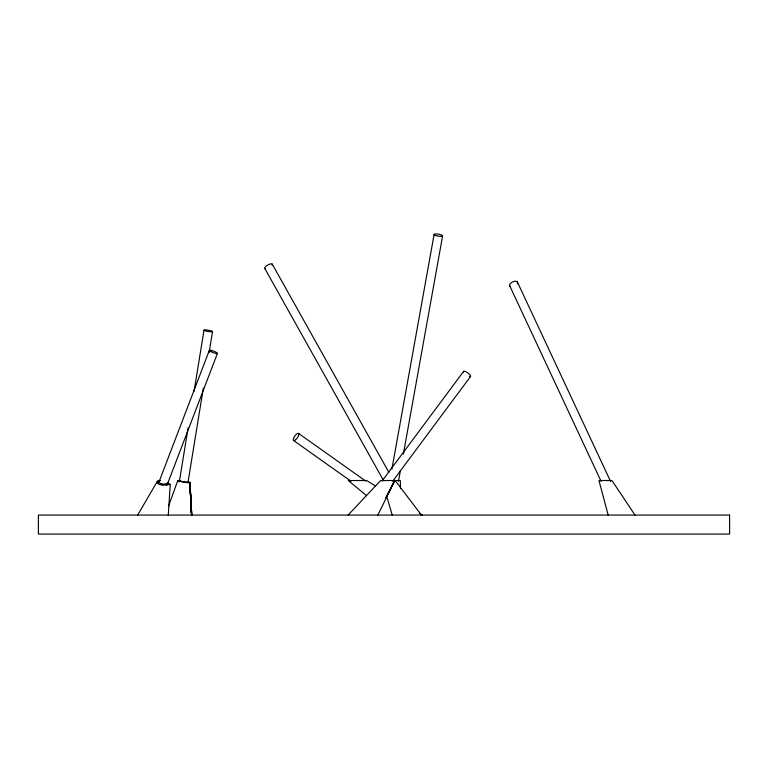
<?xml version="1.0" encoding="UTF-8"?>
<svg xmlns="http://www.w3.org/2000/svg" width="768" height="768" viewBox="0 0 768 768"><rect width="100%" height="100%" fill="white"/><g stroke="black" fill="none" stroke-linecap="round" stroke-linejoin="round"><path stroke-width="1.15" d="M168.278 515.078L170.237 484.512L167.779 482.63M170.237 484.579L167.952 484.56L166.454 483.677A4.781 2.083 4.7 0 1 162.394 483.926A4.128 1.795 4.7 0 1 159.062 481.997M179.309 481.949L188.112 427.824M194.054 391.344L204.01 330.144M203.347 388.022L188.026 482.16A4.982 1.066 14.3 0 0 187.92 481.997A4.32 0.653 9.2 0 1 183.341 481.747A4.32 0.653 9.2 0 1 179.549 480.518M209.088 352.714L212.534 331.536A4.32 0.653 9.2 0 0 206.582 329.962A4.32 0.653 9.2 0 0 205.738 330.97A4.32 0.653 9.2 0 0 212.515 331.594M391.891 469.133L434.112 234.422M398.486 481.19L400.397 470.582M403.373 454.07L442.627 235.872M168.509 506.16L177.811 480.518L179.818 480.518M158.477 483.322L209.338 350.333M166.973 485.29L217.411 353.414M377.866 515.078L394.742 480.518L385.862 497.798L394.934 480.518M137.683 515.078L157.286 481.421M382.118 480.95L463.594 371.386M392.63 481.306L470.525 376.541M348.106 515.078L380.707 480.518L400.32 480.518L400.483 488.582M158.285 480.518L160.147 480.518M187.92 481.997L189.907 482.39L191.722 515.078L189.658 482.486A5.395 0.816 9.2 0 1 188.362 482.621M375.61 486.077L366.662 480.518L348.278 480.518L366.451 495.552M419.318 513.226L422.294 515.078M298.55 433.43L365.76 481.104M293.549 440.477L351.024 481.248M395.165 480.518L421.44 515.078M635.002 515.078L611.923 480.518L598.954 480.518L608.189 515.078M272.266 264.154L388.886 472.378M264.73 268.378L383.683 480.787M517.344 281.933L610.637 481.536M509.875 286.157L601.142 481.421M387.178 497.798L392.237 515.078M189.658 482.486L191.827 515.078M189.907 482.39L191.539 515.078L190.051 482.621L191.29 512.765M190.109 482.832L191.29 512.688M179.443 481.085A6.749 1.44 14.3 0 1 178.598 480.518M189.84 482.381A7.114 1.526 14.3 0 1 189.36 483.37M180.768 481.142A4.56 0.979 14.3 0 1 179.875 480.528M187.92 482.256A4.378 0.941 14.3 0 1 187.238 482.63M188.323 482.621A6.557 0.998 9.2 0 1 186.058 482.429M185.99 482.429A7.142 1.085 9.2 0 1 183.619 482.112M183.533 482.093A6.192 0.941 9.2 0 1 181.296 481.632M181.2 481.622A6.115 0.931 9.2 0 1 178.234 480.614M159.61 484.56A6.336 2.765 4.7 0 1 158.4 480.566M162.067 485.021A6.01 2.621 4.7 0 1 159.898 484.522M167.299 484.704A7.344 3.197 4.7 0 1 162.317 485.078M159.053 481.997A4.8 2.093 4.7 0 1 160.186 480.682M167.098 482.89A4.32 0.787 20.9 0 1 166.454 483.677M510.221 286.474A4.32 2.371 -25.1 0 1 513.197 281.645A4.32 2.371 -25.1 0 1 517.363 283.834M463.622 372.154A4.32 1.306 36.6 0 1 465.59 371.568A4.32 1.306 36.6 0 1 469.997 374.957A4.32 1.306 36.6 0 1 469.536 376.694M265.738 268.733A4.32 1.459 -29.3 0 1 265.488 266.698A4.32 1.459 -29.3 0 1 270.442 263.923A4.32 1.459 -29.3 0 1 272.045 265.2M729.6 515.078L38.4 515.078L38.4 534.086L729.6 534.086L729.6 515.078M435.917 235.555A4.32 0.989 10.2 0 0 442.608 235.958A4.32 0.989 10.2 0 0 436.579 233.933A4.32 0.989 10.2 0 0 435.917 235.555M295.651 439.718A4.32 1.555 -54.7 0 0 298.656 433.526A4.32 1.555 -54.7 0 0 293.846 437.626A4.32 1.555 -54.7 0 0 295.651 439.718M210.816 351.59A4.32 0.797 20.9 0 0 217.363 353.472A4.32 0.797 20.9 0 0 211.93 350.554A4.32 0.797 20.9 0 0 210.816 351.59"/></g></svg>
